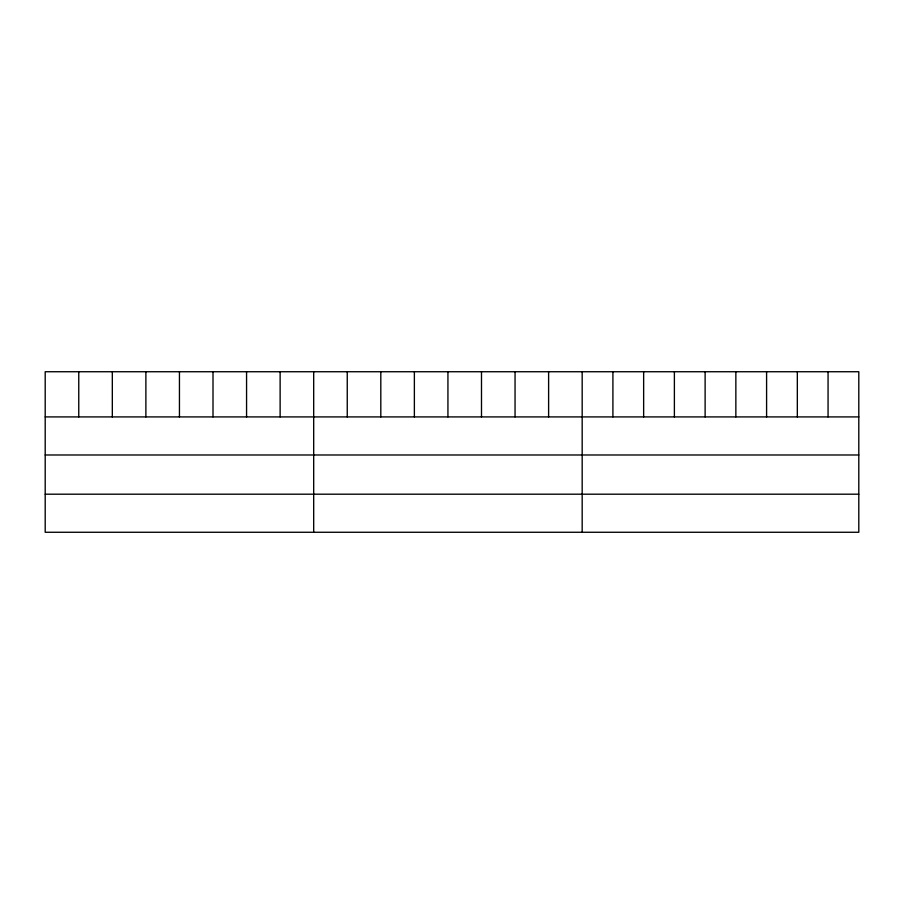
<?xml version="1.0" encoding="UTF-8"?>
<svg xmlns="http://www.w3.org/2000/svg" width="904" height="904" viewBox="0 0 904 904"><rect width="100%" height="100%" fill="white"/><g stroke="black" fill="none" stroke-linecap="round" stroke-linejoin="round"><path stroke-width="1.36" d="M858.8 416.913L858.8 532.264L45.2 532.264L45.2 371.736L858.8 371.736L858.8 416.913L45.2 416.913M45.2 454.983L858.8 454.983M45.2 494.194L858.8 494.194M828.064 371.736L828.064 416.913M797.328 371.736L797.328 416.913M766.592 371.736L766.592 416.913M735.856 371.736L735.856 416.913M705.12 371.736L705.12 416.913M674.384 371.736L674.384 416.913M643.648 371.736L643.648 416.913M612.912 371.736L612.912 416.913M582.176 371.736L582.176 532.264M548.615 371.736L548.615 416.913M515.054 371.736L515.054 416.913M481.493 371.736L481.493 416.913M447.932 371.736L447.932 416.913M414.371 371.736L414.371 416.913M380.81 371.736L380.81 416.913M347.249 371.736L347.249 416.913M313.688 371.736L313.688 532.264M280.127 371.736L280.127 416.913M246.566 371.736L246.566 416.913M213.005 371.736L213.005 416.913M179.444 371.736L179.444 416.913M145.883 371.736L145.883 416.913M112.322 371.736L112.322 416.913M78.761 371.736L78.761 416.913"/></g></svg>
